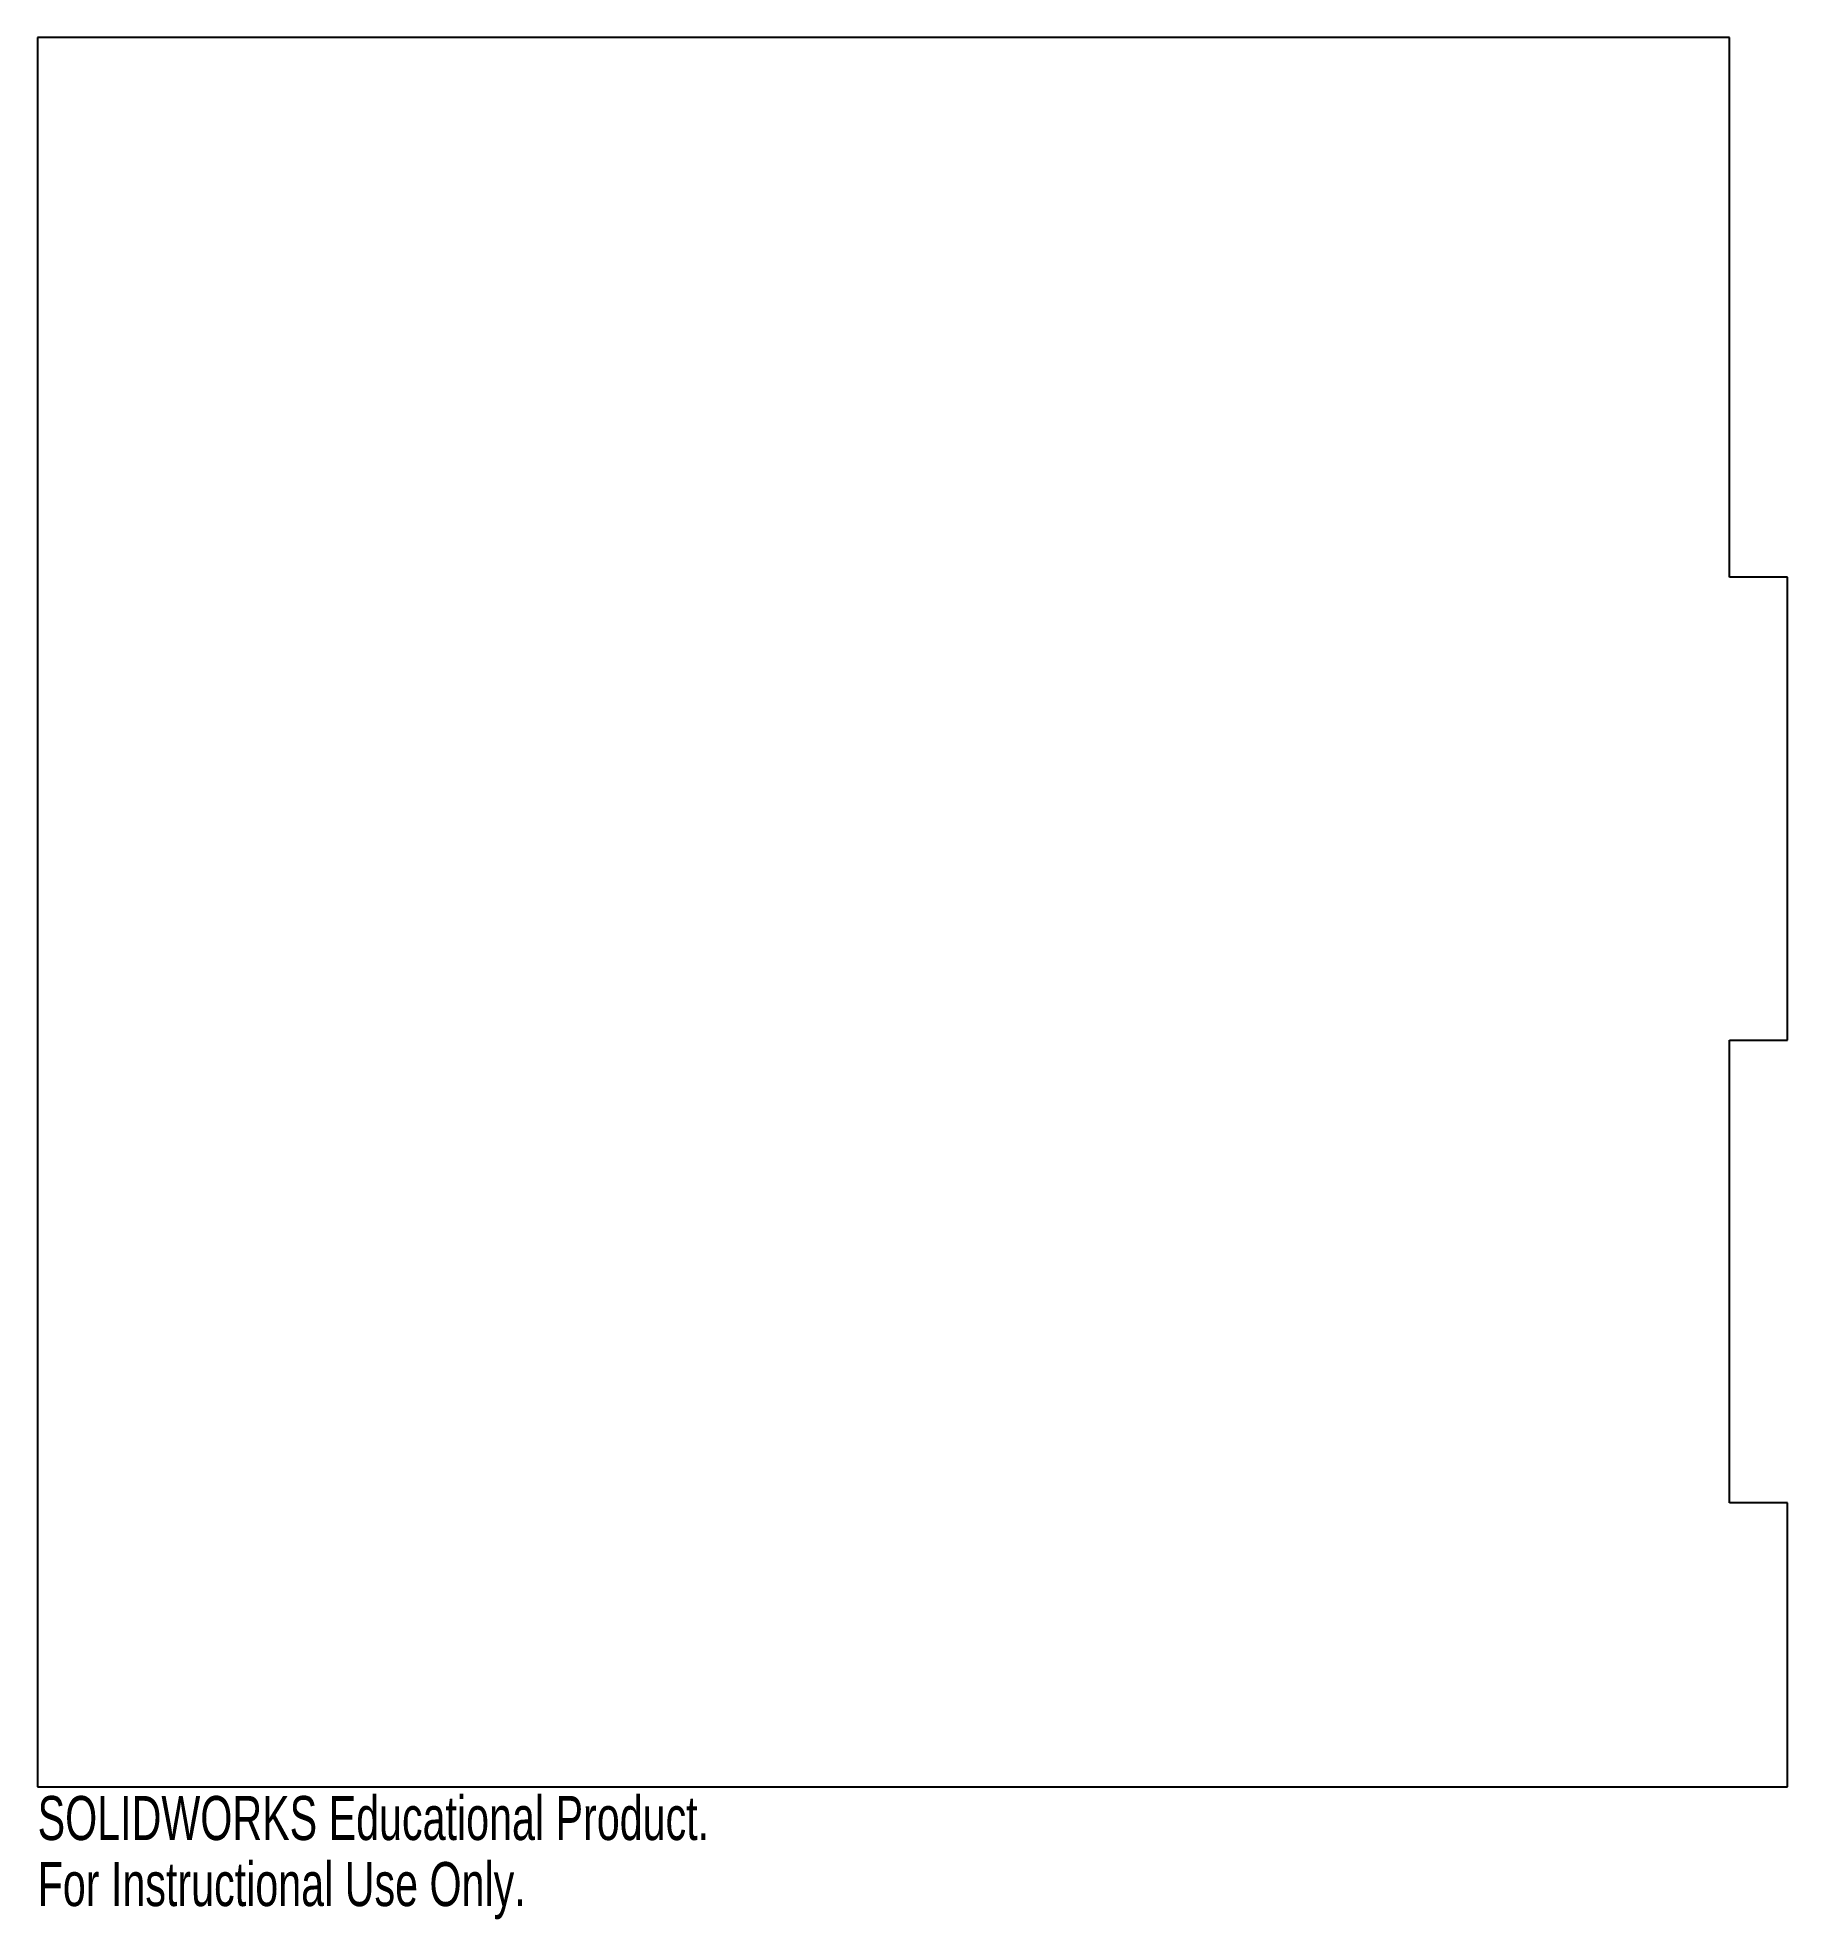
# Model space of a CAD drawing. Header units: millimetres. Extents: x 0 to 192, y -15 to 192.
import ezdxf

# ---------------------------------------------------------------- set-up
doc = ezdxf.new("R2010")
doc.units = ezdxf.units.MM
doc.styles.add('SLDTEXTSTYLE0', font='TXT', dxfattribs={"width": 0.7})

msp = doc.modelspace()

# ---------------------------------------------------------------- linework, layer by layer
at = {"color": 7, "linetype": 'Continuous', "lineweight": 25}
for p, q in [((0, 192), (0, 0)), ((185.65, 192), (0, 192)), ((185.65, 132.76), (185.65, 192)), ((192, 132.76), (185.65, 132.76)), ((192, 81.96), (192, 132.76)), ((185.65, 31.16), (185.65, 81.96)), ((185.65, 81.96), (192, 81.96)), ((192, 31.16), (185.65, 31.16)), ((192, 0), (192, 31.16)), ((0, 0), (192, 0))]:
    msp.add_line(p, q, dxfattribs=at)

# ---------------------------------------------------------------- texts
at = {"color": 7, "linetype": 'Continuous', "char_height": 4.8336, "attachment_point": 1, "style": 'SLDTEXTSTYLE0'}
for s, insert in [('SOLIDWORKS Educational Product.', (0, -1.02)), ('For Instructional Use Only.', (0, -8.27))]:
    msp.add_mtext(s, dxfattribs=dict(at, insert=insert))

doc.saveas('drawing.dxf')
